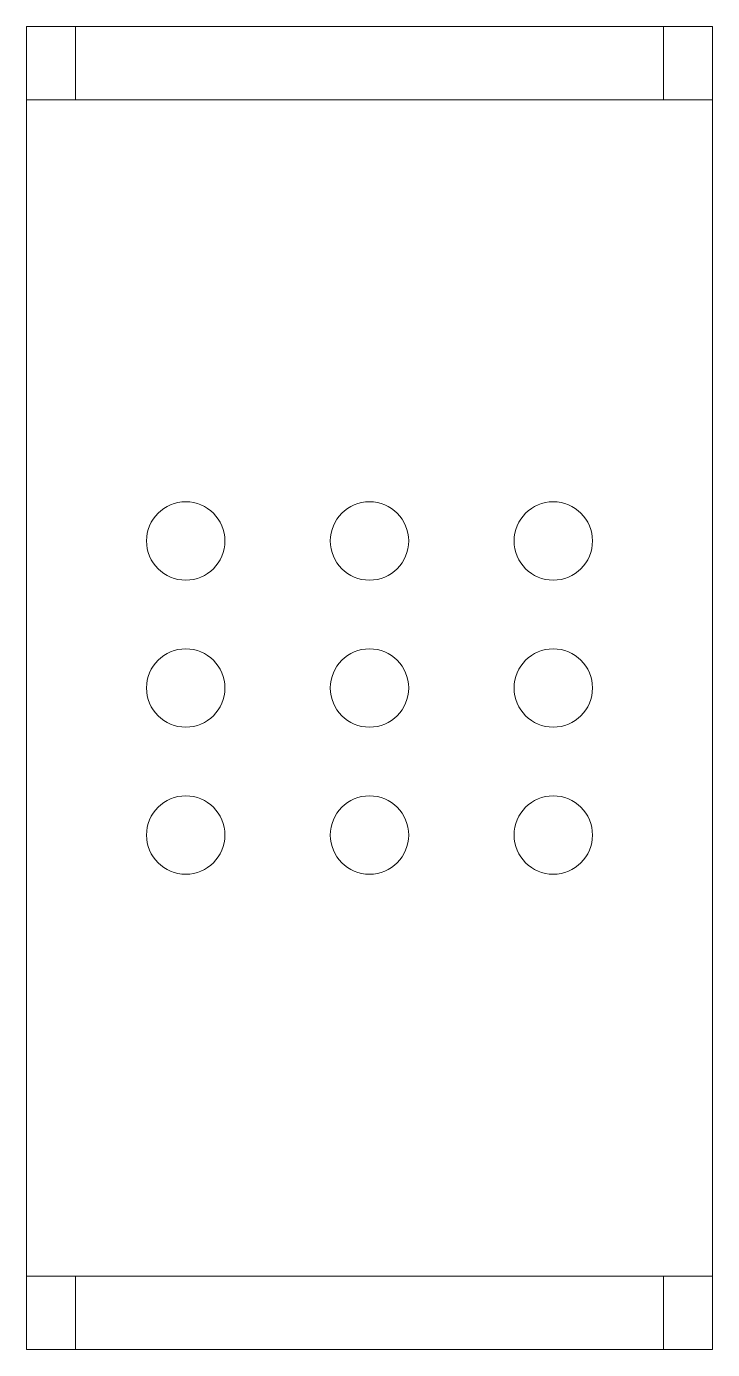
# Paper-space layout '_前视' of a CAD drawing. Header units: millimetres. Extents: x 0 to 28, y -15 to 39.
import ezdxf

# ---------------------------------------------------------------- set-up
doc = ezdxf.new("R2010")
doc.units = ezdxf.units.MM

psp = doc.layouts.new('_前视')

# ---------------------------------------------------------------- linework, layer by layer
at = {"color": 7, "linetype": 'Continuous', "lineweight": 15}
for p, q in [((28, 39), (0, 39)), ((0, -15), (0, 39)), ((2, 39), (2, 36)), ((26, 36), (26, 39)), ((28, 39), (28, -15)), ((0, 36), (28, 36)), ((28, -12), (0, -12)), ((2, -12), (2, -15)), ((26, -15), (26, -12)), ((0, -15), (28, -15))]:
    psp.add_line(p, q, dxfattribs=at)
for centre in [(6.5, 18), (14, 18), (21.5, 18), (6.5, 12), (14, 12), (21.5, 12), (6.5, 6), (14, 6), (21.5, 6)]:
    psp.add_circle(centre, 1.6, dxfattribs=at)

doc.saveas('drawing.dxf')
